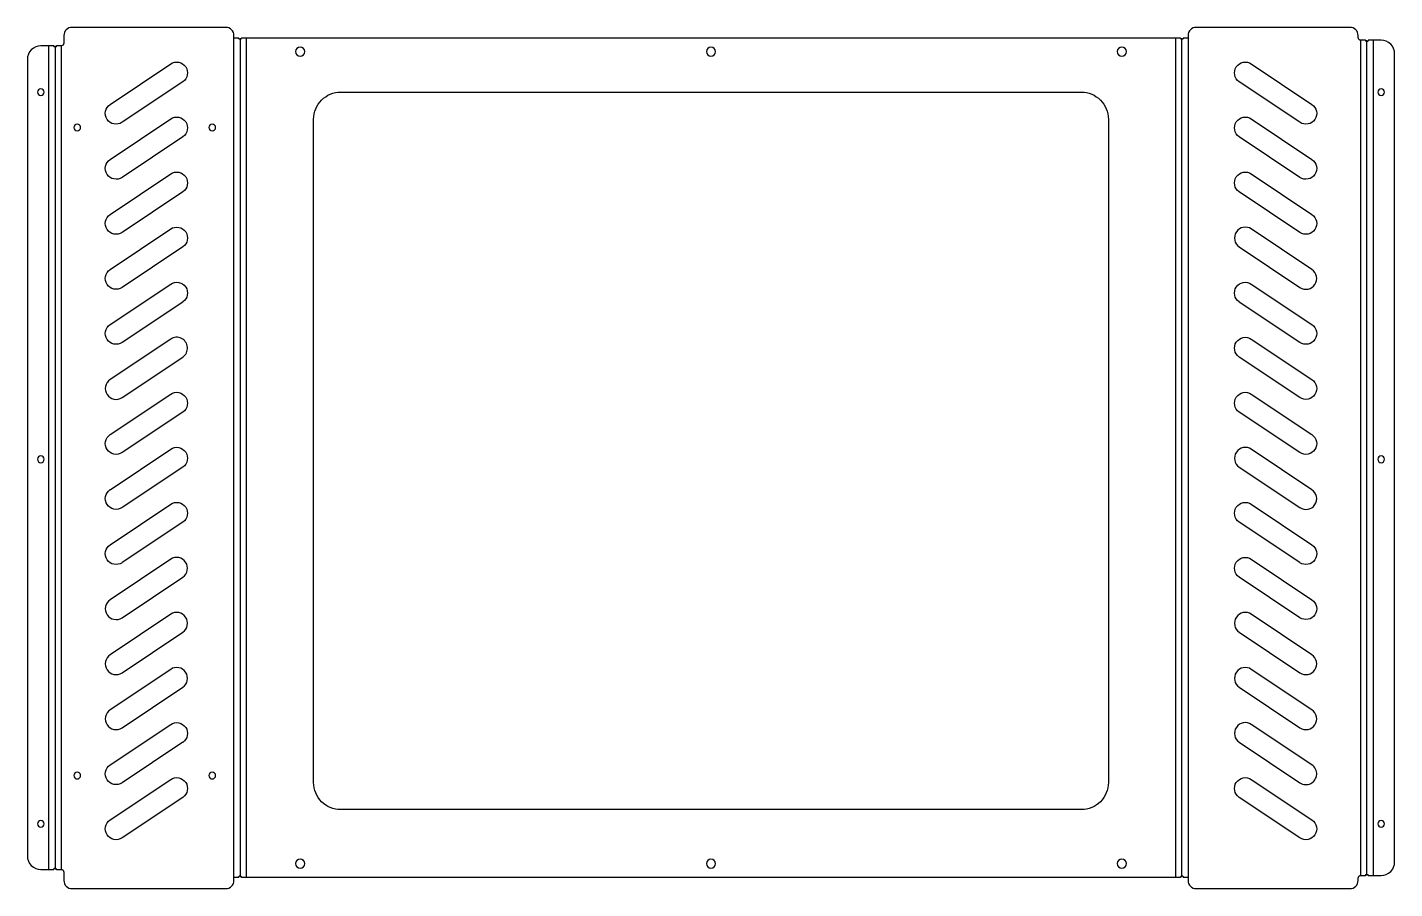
# Model space of a CAD drawing. Header units: millimetres. Extents: x -77 to 430, y -4 to 315.
import ezdxf

# ---------------------------------------------------------------- set-up
doc = ezdxf.new("R2010")
doc.units = ezdxf.units.MM

msp = doc.modelspace()

# ---------------------------------------------------------------- linework, layer by layer
at = {"layer": 'BEND'}
for p, q in [((2.26, 310.71), (2.26, 0)), ((351.12, 0), (351.12, 310.71)), ((419.64, 0.65), (419.64, 309.91)), ((-66.26, 307.85), (-66.26, 2.85))]:
    msp.add_line(p, q, dxfattribs=at)
at = {"layer": 'BEND_EXTENT'}
for p, q in [((0, 0), (0, 310.71)), ((4.52, 310.71), (4.52, 0)), ((348.86, 0), (348.86, 310.71)), ((353.38, 310.71), (353.38, 0)), ((417.38, 0.65), (417.38, 309.91)), ((421.91, 309.91), (421.91, 0.65)), ((-68.52, 2.85), (-68.52, 307.85)), ((-64, 307.85), (-64, 2.85))]:
    msp.add_line(p, q, dxfattribs=at)
at = {"layer": 'INTERIOR_PROFILES'}
for p, q in [((-45.89, 286.18), (-23.44, 301.18)), ((376.82, 301.18), (399.27, 286.18)), ((-18.99, 294.53), (-41.44, 279.53)), ((394.82, 279.53), (372.37, 294.53)), ((-45.89, 265.8), (-23.44, 280.8)), ((376.82, 280.8), (399.27, 265.8)), ((-18.99, 274.15), (-41.44, 259.15)), ((394.82, 259.15), (372.37, 274.15)), ((-45.89, 245.41), (-23.44, 260.42)), ((376.82, 260.42), (399.27, 245.41)), ((-18.99, 253.76), (-41.44, 238.76)), ((394.82, 238.76), (372.37, 253.76)), ((-45.89, 225.03), (-23.44, 240.03)), ((-18.99, 233.38), (-41.44, 218.38)), ((-45.89, 204.65), (-23.44, 219.65)), ((376.82, 219.65), (399.27, 204.65)), ((-18.99, 212.99), (-41.44, 197.99)), ((394.82, 197.99), (372.37, 212.99)), ((376.82, 199.26), (399.27, 184.26)), ((394.82, 177.61), (372.37, 192.61)), ((-45.89, 163.88), (-23.44, 178.88)), ((376.82, 178.88), (399.27, 163.88)), ((-18.99, 172.22), (-41.44, 157.22)), ((394.82, 157.22), (372.37, 172.22)), ((-45.89, 143.49), (-23.44, 158.49)), ((-18.99, 151.84), (-41.44, 136.84)), ((-45.89, 123.11), (-23.44, 138.11)), ((376.82, 138.11), (399.27, 123.11)), ((-18.99, 131.46), (-41.44, 116.46)), ((394.82, 116.46), (372.37, 131.46)), ((376.82, 117.72), (399.27, 102.72)), ((394.82, 96.07), (372.37, 111.07)), ((-45.89, 41.57), (-23.44, 56.57)), ((-18.99, 49.92), (-41.44, 34.92)), ((-45.89, 21.18), (-23.44, 36.18)), ((376.82, 36.18), (399.27, 21.18)), ((-18.99, 29.53), (-41.44, 14.53)), ((394.82, 14.53), (372.37, 29.53))]:
    msp.add_line(p, q, dxfattribs=at)
for points in [[(39.52, 25, -0.414214), (29.52, 35), (29.52, 280.71, -0.414214), (39.52, 290.71), (313.86, 290.71, -0.414214), (323.86, 280.71), (323.86, 35, -0.414214), (313.86, 25)], [(376.82, 240.03, 1), (372.37, 233.38), (394.82, 218.38, 1), (399.27, 225.03)], [(-23.44, 199.26), (-45.89, 184.26, 1), (-41.44, 177.61), (-18.99, 192.61, 1)], [(372.37, 151.84), (394.82, 136.84, 1), (399.27, 143.49), (376.82, 158.49, 1)], [(-41.44, 96.07), (-18.99, 111.07, 1), (-23.44, 117.72), (-45.89, 102.72, 1)], [(-45.89, 82.34, 1), (-41.44, 75.69), (-18.99, 90.69, 1), (-23.44, 97.34)], [(372.37, 90.69), (394.82, 75.69, 1), (399.27, 82.34), (376.82, 97.34, 1)], [(-23.44, 76.95), (-45.89, 61.95, 1), (-41.44, 55.3), (-18.99, 70.3, 1)], [(399.27, 61.95), (376.82, 76.95, 1), (372.37, 70.3), (394.82, 55.3, 1)], [(399.27, 41.57), (376.82, 56.57, 1), (372.37, 49.92), (394.82, 34.92, 1)]]:
    msp.add_lwpolyline(points, format="xyb", close=True, dxfattribs=at)
at = {"layer": 'INTERIOR_PROFILES', "extrusion": (0, 0, -1)}
for centre, radius in [((-24.52, 305.71), 1.7), ((-176.69, 305.71), 1.7), ((-328.86, 305.71), 1.7), ((71.52, 290.71), 1.26), ((-424.9, 290.71), 1.26), ((58.05, 277.61), 1.26), ((8.05, 277.61), 1.26), ((71.52, 154.73), 1.26), ((-424.9, 154.73), 1.26), ((58.05, 37.61), 1.26), ((8.05, 37.61), 1.26), ((71.52, 19.73), 1.26), ((-424.9, 19.73), 1.26), ((-24.52, 5), 1.7), ((-176.69, 5), 1.7), ((-328.86, 5), 1.7)]:
    msp.add_circle(centre, radius, dxfattribs=at)
for centre, start, end in [((21.21, 297.86), 56.25, 236.25), ((-374.59, 297.86), -56.25, 123.75), ((43.66, 282.86), -123.75, 56.25), ((-397.04, 282.86), 123.75, 303.75), ((21.21, 277.47), 56.25, 236.25), ((-374.59, 277.47), -56.25, 123.75), ((43.66, 262.47), -123.75, 56.25), ((-397.04, 262.47), 123.75, 303.75), ((21.21, 257.09), 56.25, 236.25), ((-374.59, 257.09), -56.25, 123.75), ((43.66, 242.09), -123.75, 56.25), ((-397.04, 242.09), 123.75, 303.75), ((21.21, 236.7), 56.25, 236.25), ((43.66, 221.7), -123.75, 56.25), ((21.21, 216.32), 56.25, 236.25), ((-374.59, 216.32), -56.25, 123.75), ((43.66, 201.32), -123.75, 56.25), ((-397.04, 201.32), 123.75, 303.75), ((-374.59, 195.94), -56.25, 123.75), ((-397.04, 180.93), 123.75, 303.75), ((21.21, 175.55), 56.25, 236.25), ((-374.59, 175.55), -56.25, 123.75), ((43.66, 160.55), -123.75, 56.25), ((-397.04, 160.55), 123.75, 303.75), ((21.21, 155.17), 56.25, 236.25), ((43.66, 140.17), -123.75, 56.25), ((21.21, 134.78), 56.25, 236.25), ((-374.59, 134.78), -56.25, 123.75), ((43.66, 119.78), -123.75, 56.25), ((-397.04, 119.78), 123.75, 303.75), ((-374.59, 114.4), -56.25, 123.75), ((-397.04, 99.4), 123.75, 303.75), ((21.21, 53.24), 56.25, 236.25), ((43.66, 38.24), -123.75, 56.25), ((21.21, 32.86), 56.25, 236.25), ((-374.59, 32.86), -56.25, 123.75), ((43.66, 17.86), -123.75, 56.25), ((-397.04, 17.86), 123.75, 303.75)]:
    msp.add_arc(centre, 4, start, end, dxfattribs=at)
at = {"layer": 'OUTER_PROFILES'}
msp.add_lwpolyline([(-60, 314.71, 0.414214), (-63, 311.71), (-63, 308.85, -0.414214), (-64, 307.85), (-65.76, 307.85, -0.979632), (-66.76, 307.85), (-68.52, 307.85), (-71.52, 307.85, 0.414214), (-76.52, 302.85), (-76.52, 7.85, 0.414214), (-71.52, 2.85), (-66.77, 2.85, -1.020773), (-65.77, 2.85), (-64, 2.85, -0.414214), (-63, 1.85), (-63, -1.27, 0.414214), (-60, -4.27), (-3, -4.27, 0.414214), (0, -1.27), (0, 0), (1.76, 0, -1.059078), (2.76, 0), (350.62, 0, -1.061317), (351.61, 0), (353.38, 0), (353.38, -1.27, 0.414214), (356.38, -4.27), (413.38, -4.27, 0.414214), (416.38, -1.27), (416.38, -0.35, -0.414214), (417.38, 0.65), (419.14, 0.65, -0.974), (420.14, 0.65), (424.91, 0.65, 0.414214), (429.91, 5.65), (429.91, 304.91, 0.414214), (424.91, 309.91), (421.91, 309.91), (420.14, 309.91, -1.033046), (419.14, 309.91), (417.38, 309.91, -0.414214), (416.38, 310.91), (416.38, 311.71, 0.414214), (413.38, 314.71), (356.38, 314.71, 0.414214), (353.38, 311.71), (353.38, 310.71), (351.63, 310.71, -1.015177), (350.63, 310.71), (348.86, 310.71), (4.52, 310.71), (2.76, 310.71, -1.017099), (1.76, 310.71), (0, 310.71), (0, 311.71, 0.414214), (-3, 314.71)], format="xyb", close=True, dxfattribs=at)

doc.saveas('drawing.dxf')
